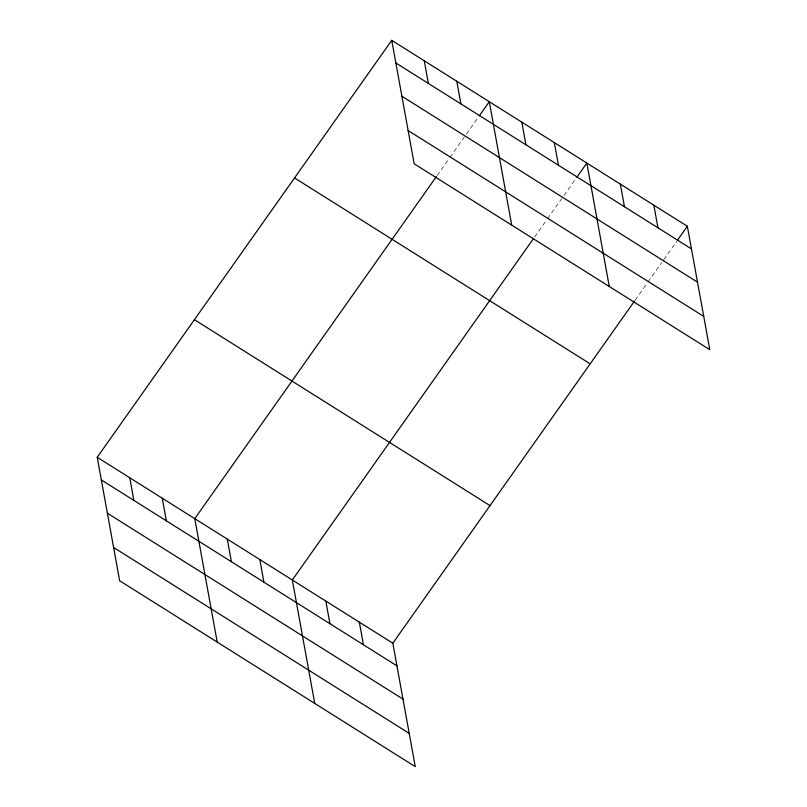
<?xml version="1.0" encoding="UTF-8"?>
<svg xmlns="http://www.w3.org/2000/svg" width="807" height="807" viewBox="0 0 807 807"><rect width="100%" height="100%" fill="white"/><g stroke="black" fill="none" stroke-linecap="round" stroke-linejoin="round"><path stroke-width="0.61" stroke-dasharray="4.04 3.03" d="M437.122 175.553L449.267 158.354M449.983 157.345L464.277 137.109M466.416 134.073L478.571 116.874M534.678 236.905L546.823 219.706M547.539 218.697L561.833 198.461M563.972 195.425L576.127 178.226M635.18 300.123L647.335 282.924M648.051 281.915L661.629 262.689M663.768 259.652L676.629 241.444"/><path stroke-width="1.21" d="M634.473 301.132L392.827 643.209L415.262 766.65L119.648 580.737L97.213 457.297L391.738 40.35L687.352 226.263L709.787 349.703L414.173 163.791L391.738 40.35M436.405 176.572L194.769 518.649L217.204 642.09M479.287 115.865L489.284 101.702L511.719 225.143M533.245 238.933L292.326 580.001L314.75 703.442M576.834 177.217L586.84 163.054L609.275 286.495M677.345 240.436L687.352 226.263M395.844 62.976L691.468 248.899M401.896 96.245L697.51 282.168M408.12 130.522L703.744 316.435M294.545 177.944L590.159 363.856M194.406 319.703L490.02 505.616M97.213 457.297L392.827 643.209M101.329 479.923L396.943 665.846M107.371 513.191L402.986 699.104M113.605 547.469L409.22 733.381M653.852 205.2L657.957 227.826M620.351 184.127L624.457 206.753M554.328 142.607L558.434 165.233M521.806 122.15L525.922 144.786M456.772 81.255L460.888 103.881M424.25 60.797L428.366 83.434M359.327 622.136L363.443 644.773M325.826 601.074L329.942 623.7M259.804 559.544L263.919 582.18M227.281 539.096L231.397 561.722M162.247 498.191L166.363 520.828M129.735 477.744L133.841 500.37"/></g></svg>
